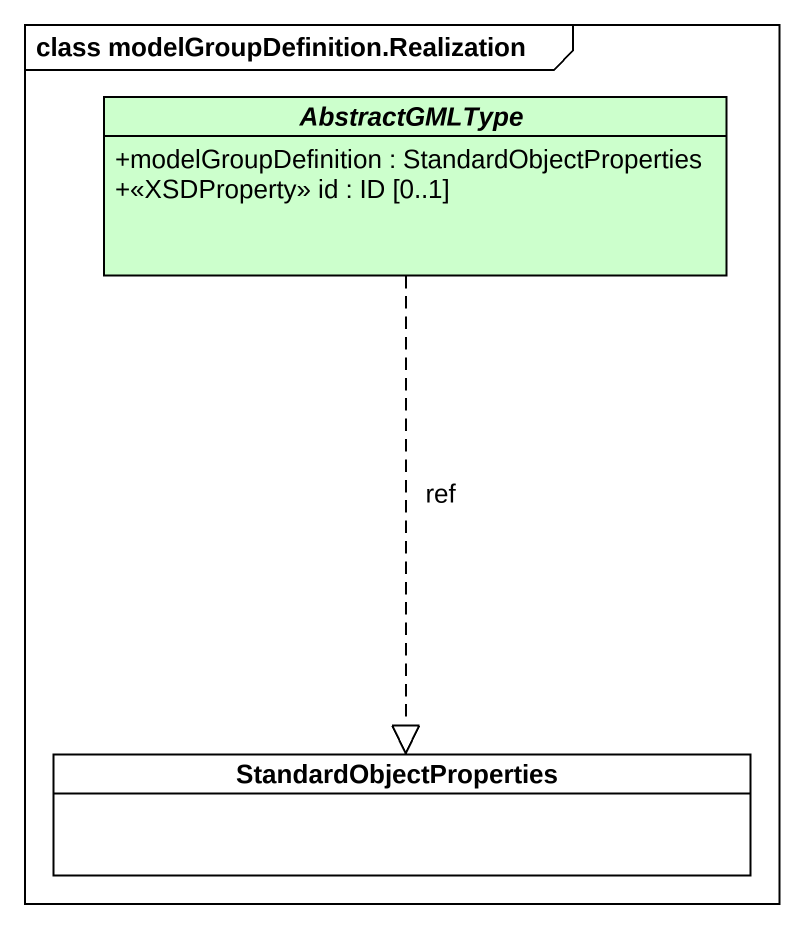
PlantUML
@startuml
mainframe class modelGroupDefinition.Realization
hide circle
hide empty members
skinparam classAttributeIconSize 0
abstract class AbstractGMLType #CCFFCC {
  +modelGroupDefinition : StandardObjectProperties
  +<<XSDProperty>> id : ID [0..1]
}
class StandardObjectProperties
AbstractGMLType ..|> StandardObjectProperties : ref
@enduml
